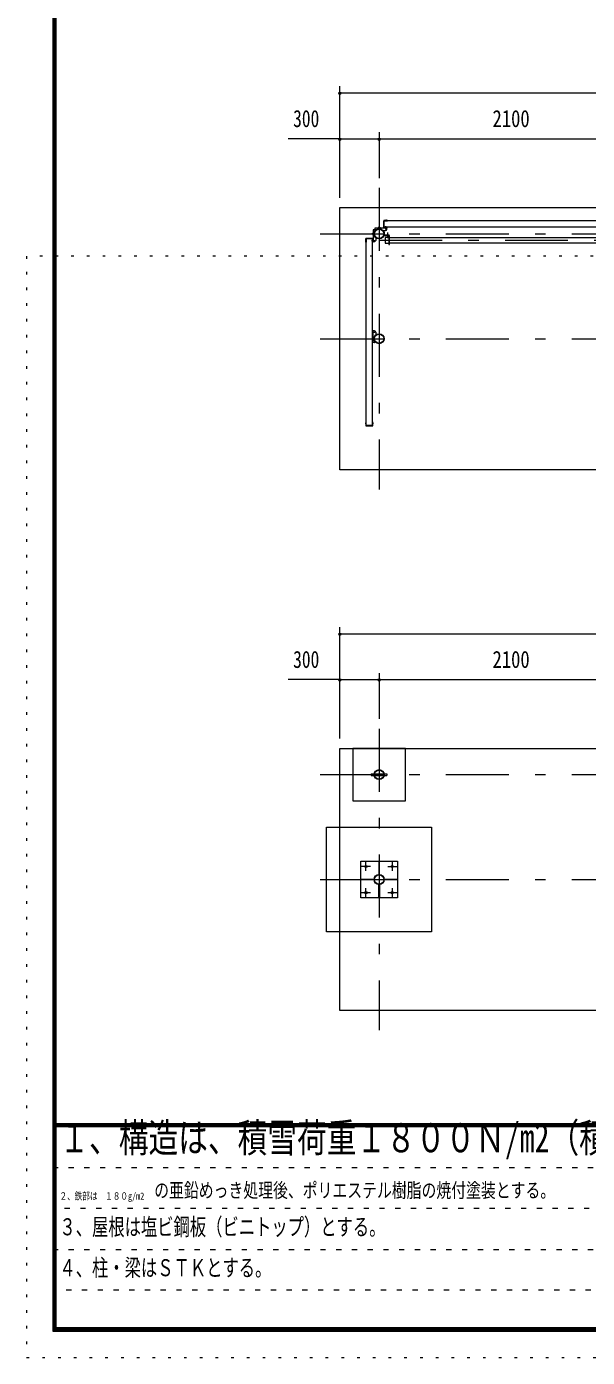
# Model space of a CAD drawing. Units: millimetres, scale not verified. Extents: x -23102 to 23102, y -10150 to 10150.
# Drawn here: x -5798 to -1522, y -10150 to 0 of the extents above; entities that cross this region are included whole.
import ezdxf
from ezdxf.enums import TextEntityAlignment as Align

# ---------------------------------------------------------------- set-up
doc = ezdxf.new("R2010")
doc.units = ezdxf.units.MM
doc.header["$LTSCALE"] = 40
for name, pattern in [('USER1', [3, 1, -2]), ('USER3', [24, 12, -5, 2, -5]), ('USER4', [3, 0.5, -2.5])]:
    doc.linetypes.add(name, pattern=pattern)
doc.layers.add('0-1_0-F', color=7, linetype='Continuous')
for name, color, linetype, lineweight in [('0-2_1-0BOLD', 7, 'Continuous', 18), ('0-3_1-2CENTER', 3, 'USER3', 18), ('0-4_1-4THIN', 4, 'Continuous', 18), ('0-5_1-5DIM', 3, 'Continuous', 18), ('0-C_F-F', 5, 'Continuous', 18), ('0-D_F-E_J_ADD', 5, 'USER4', 18)]:
    doc.layers.add(name, color=color, linetype=linetype, lineweight=lineweight)
doc.styles.add('ＭＳ ゴシック', font='')
doc.styles.get('ＭＳ ゴシック').set_extended_font_data('MS Gothic')

msp = doc.modelspace()

# ---------------------------------------------------------------- linework, layer by layer
at = {"layer": '0-2_1-0BOLD'}
for p, q in [((-3410.45, -3380.33), (-3410.45, -1380.33)), ((-3410.45, -1380.33), (4539.55, -1380.33)), ((-3075.45, -1481.27), (-3075.45, -1531.07)), ((-3047.05, -1479.67), (-3073.85, -1479.67)), ((-3073.85, -1481.27), (-3047.05, -1481.27)), ((-3073.85, -1531.07), (-3073.85, -1481.27)), ((-3073.45, -1530.67), (-3073.45, -1481.67)), ((-1047.45, -1481.67), (-3073.45, -1481.67)), ((-3058.95, -1479.67), (-3058.85, -1478.55)), ((-3051.95, -1479.67), (-3052.04, -1478.55)), ((-3051.95, -1479.39), (-3051.95, -1479.67)), ((-3047.05, -1481.67), (-3047.05, -1481.27)), ((-3045.45, -1481.27), (-3045.45, -1481.67)), ((-3211.1, -1643.73), (-3211.1, -1616.93)), ((-3209.5, -1615.33), (-3159.7, -1615.33)), ((-3209.5, -1616.93), (-3209.5, -1643.73)), ((-3159.7, -1616.93), (-3209.5, -1616.93)), ((-3209.1, -3043.33), (-3209.1, -1617.33)), ((-3159.7, -1616.93), (-3159.7, -1643.73)), ((-3158.1, -1616.93), (-3158.1, -1643.73)), ((-3156.6, -1550.33), (-3156.6, -1640.33)), ((-3145.62, -1550.33), (-3156.6, -1550.33)), ((-3140.45, -1534.18), (-3050.45, -1534.18)), ((-3140.45, -1545.16), (-3140.45, -1534.18)), ((-3136.6, -1608.11), (-3136.6, -1630.33)), ((-3082.67, -1554.18), (-3060.45, -1554.18)), ((-3073.85, -1531.07), (-3047.05, -1531.07)), ((-3073.85, -1532.67), (-3047.05, -1532.67)), ((-1047.45, -1530.67), (-3073.45, -1530.67)), ((-3037.5, -1590.33), (-3067.1, -1590.33)), ((-3067.1, -1593.53), (-3037.5, -1593.53)), ((-3050.45, -1544.18), (-3050.45, -1534.18)), ((-3047.05, -1531.07), (-3047.05, -1530.67)), ((-3045.45, -1531.07), (-3045.45, -1530.67)), ((-3032.3, -1608.13), (-1088.6, -1608.13)), ((-3211.1, -1631.83), (-3212.22, -1631.93)), ((-3211.1, -1638.83), (-3212.22, -1638.73)), ((-3211.39, -1638.83), (-3211.1, -1638.83)), ((-3209.1, -1643.73), (-3209.5, -1643.73)), ((-3209.5, -1645.33), (-3209.1, -1645.33)), ((-3159.7, -1643.73), (-3160.1, -1643.73)), ((-3159.7, -1645.33), (-3160.1, -1645.33)), ((-3146.6, -1640.33), (-3156.6, -1640.33)), ((-1088.6, -1650.83), (-3032.3, -1650.83)), ((-3146.6, -2320.33), (-3156.6, -2320.33)), ((-3156.6, -2410.33), (-3156.6, -2320.33)), ((-3136.6, -2330.33), (-3136.6, -2352.55)), ((-3145.62, -2410.33), (-3156.6, -2410.33)), ((-3211.1, -3021.83), (-3212.22, -3021.93)), ((-3211.1, -3028.83), (-3212.22, -3028.73)), ((-3211.39, -3028.83), (-3211.1, -3028.83)), ((-3211.1, -3016.93), (-3211.1, -3043.73)), ((-3209.5, -3015.33), (-3209.1, -3015.33)), ((-3209.5, -3043.73), (-3209.5, -3016.93)), ((-3209.1, -3016.93), (-3209.5, -3016.93)), ((-3159.7, -3043.73), (-3209.5, -3043.73)), ((-3160.1, -3043.33), (-3209.1, -3043.33)), ((-3159.7, -3015.33), (-3160.1, -3015.33)), ((-3159.7, -3016.93), (-3160.1, -3016.93)), ((-3159.7, -3043.73), (-3159.7, -3016.93)), ((-3158.1, -3043.73), (-3158.1, -3016.93)), ((-3158.1, -3021.83), (-3156.98, -3021.93)), ((-3158.1, -3028.83), (-3156.98, -3028.73)), ((-3157.81, -3028.83), (-3158.1, -3028.83)), ((-3209.5, -3045.33), (-3159.7, -3045.33)), ((4539.55, -3380.33), (-3410.45, -3380.33)), ((-3410.45, -7505.32), (-3410.45, -5505.33)), ((-3410.45, -5505.33), (4539.55, -5505.33)), ((-3310.45, -5505.32), (-3310.45, -5905.32)), ((-2910.45, -5505.32), (-3310.45, -5505.32)), ((-2910.45, -5905.32), (-2910.45, -5505.32)), ((-3170.45, -5699.32), (-3170.45, -5711.32)), ((-3170.45, -5699.32), (-3148.12, -5699.32)), ((-3170.45, -5711.32), (-3148.12, -5711.32)), ((-3145.28, -5699.32), (-3075.61, -5699.32)), ((-3145.28, -5711.32), (-3075.61, -5711.32)), ((-3072.77, -5699.32), (-3050.45, -5699.32)), ((-3072.77, -5711.32), (-3050.45, -5711.32)), ((-3050.45, -5699.32), (-3050.45, -5711.32)), ((-3310.45, -5905.32), (-2910.45, -5905.32)), ((-3113.45, -6447.17), (-3107.45, -6447.17)), ((-3168.6, -6508.32), (-3168.6, -6502.32)), ((-3107.45, -6563.47), (-3113.45, -6563.47)), ((-3052.3, -6502.32), (-3052.3, -6508.32)), ((4539.55, -7505.32), (-3410.45, -7505.32))]:
    msp.add_line(p, q, dxfattribs=at)
for points in [[(-3160.1, -3043.33), (-3160.1, -1617.33), (-3209.1, -1617.33)], [(-3069.1, -1588.33), (-3069.1, -1568.33), (-3072.3, -1568.33), (-3072.3, -1588.33)], [(-3035.5, -1608.13), (-3064.35, -1608.13), (-3064.35, -1650.83), (-3035.5, -1650.83)], [(-3035.5, -1595.53), (-3035.5, -1661.33), (-3032.3, -1661.33), (-3032.3, -1595.53)]]:
    msp.add_lwpolyline(points, dxfattribs=at)
for points in [[(-3510.45, -6905.33), (-3510.45, -6105.32), (-2710.45, -6105.32), (-2710.45, -6905.33)], [(-2970.45, -6365.32), (-2970.45, -6645.32), (-3250.45, -6645.32), (-3250.45, -6365.32)], [(-3113.45, -6467.17), (-3107.45, -6467.17), (-3107.45, -6367.17), (-3113.45, -6367.17)], [(-3148.6, -6508.32), (-3248.6, -6508.32), (-3248.6, -6502.32), (-3148.6, -6502.32)], [(-3107.45, -6543.47), (-3107.45, -6643.47), (-3113.45, -6643.47), (-3113.45, -6543.47)], [(-2972.3, -6502.32), (-2972.3, -6508.32), (-3072.3, -6508.32), (-3072.3, -6502.32)]]:
    msp.add_lwpolyline(points, close=True, dxfattribs=at)
for centre, radius in [((-3110.45, -1580.33), 38.15), ((-3110.45, -1580.33), 38.15), ((-3110.45, -1580.33), 35.35), ((-3110.45, -1580.33), 35.35), ((-3110.45, -2380.33), 38.15), ((-3110.45, -2380.33), 35.35), ((-3110.45, -5705.32), 38.15), ((-3110.45, -5705.32), 35.35), ((-3210.45, -6405.32), 8), ((-3110.45, -6505.32), 38.15), ((-3110.45, -6505.32), 35.35), ((-3010.45, -6405.32), 8), ((-3210.45, -6605.32), 8), ((-3010.45, -6605.32), 8)]:
    msp.add_circle(centre, radius, dxfattribs=at)
for centre, radius, start, end in [((-3073.85, -1481.27), 1.6, 90, 180), ((-3057.55, -1478.67), 1.3, 105.88085, 175), ((-3055.45, -1486.07), 9, 74.11915, 105.88085), ((-3053.34, -1478.67), 1.3, 5, 74.11915), ((-3047.05, -1481.27), 1.6, 0, 90), ((-3209.5, -1616.93), 1.6, 90, 180), ((-3159.7, -1616.93), 1.6, 0, 90), ((-3145.62, -1555.33), 5, 324.59346, 90), ((-3135.45, -1545.16), 5, 180, 305.40654), ((-3073.85, -1531.07), 1.6, 180, 270), ((-3067.1, -1588.33), 5.2, 180, 270), ((-3067.1, -1588.33), 2, 180, 270), ((-3060.45, -1544.18), 10, 270, 0), ((-3047.05, -1531.07), 1.6, 270, 0), ((-3037.5, -1595.53), 5.2, 0, 90), ((-3037.5, -1595.53), 2, 0, 90), ((-3204.7, -1635.33), 9, 164.11915, 195.88085), ((-3212.11, -1633.22), 1.3, 95, 164.11915), ((-3212.11, -1637.43), 1.3, 195.88085, 265), ((-3209.5, -1643.73), 1.6, 180, 270), ((-3159.7, -1643.73), 1.6, 270, 0), ((-3146.6, -1630.33), 10, 270, 0), ((-3146.6, -2330.33), 10, 0, 90), ((-3146.6, -2330.33), 10, 0, 90), ((-3145.62, -2405.33), 5, 270, 35.40654), ((-3204.7, -3025.33), 9, 164.11915, 195.88085), ((-3212.11, -3023.22), 1.3, 95, 164.11915), ((-3212.11, -3027.43), 1.3, 195.88085, 265), ((-3209.5, -3016.93), 1.6, 90, 180), ((-3209.5, -3043.73), 1.6, 180, 270), ((-3159.7, -3016.93), 1.6, 0, 90), ((-3159.7, -3043.73), 1.6, 270, 0), ((-3157.09, -3023.22), 1.3, 15.88085, 85), ((-3157.09, -3027.43), 1.3, 275, 344.11915), ((-3164.5, -3025.33), 9, 344.11915, 15.88085)]:
    msp.add_arc(centre, radius, start, end, dxfattribs=at)
at = {"layer": '0-3_1-2CENTER'}
for p, q in [((-3110.45, -1230.33), (-3110.45, -3530.33)), ((-3060.45, -1522.47), (-3060.45, -1547.47)), ((-3055.45, -1484.27), (-3055.45, -1476.67)), ((-3560.44, -1580.33), (4689.56, -1580.33)), ((-3055.45, -1535.67), (-3055.45, -1528.07)), ((-3047.3, -1571.33), (-3047.3, -1613.13)), ((-3206.5, -1635.33), (-3214.1, -1635.33)), ((-3168.3, -1630.33), (-3143.3, -1630.33)), ((-3155.1, -1635.33), (-3162.7, -1635.33)), ((-3110.45, -1629.48), (4239.56, -1629.48)), ((-3166.8, -2330.33), (-3141.8, -2330.33)), ((-3560.44, -2380.33), (4689.56, -2380.33)), ((-3206.5, -3025.33), (-3214.1, -3025.33)), ((-3155.1, -3025.33), (-3162.7, -3025.33)), ((-3110.45, -5355.33), (-3110.45, -7655.32)), ((-3560.44, -5705.32), (4689.56, -5705.32)), ((-3210.45, -6439.47), (-3210.45, -6371.18)), ((-3010.45, -6371.18), (-3010.45, -6439.47)), ((-3176.3, -6405.32), (-3244.59, -6405.32)), ((-3044.59, -6405.32), (-2976.3, -6405.32)), ((-3560.44, -6505.32), (4689.56, -6505.32)), ((-3210.45, -6639.47), (-3210.45, -6571.18)), ((-3010.45, -6571.18), (-3010.45, -6639.47)), ((-3244.59, -6605.32), (-3176.3, -6605.32)), ((-3044.59, -6605.32), (-2976.3, -6605.32))]:
    msp.add_line(p, q, dxfattribs=at)
at = {"layer": '0-4_1-4THIN'}
for p, q in [((-3161.8, -1575.43), (-3161.29, -1574.55)), ((-3161.8, -1585.23), (-3161.8, -1575.43)), ((-3161.29, -1574.55), (-3157.8, -1574.55)), ((-3161.29, -1577.44), (-3157.8, -1577.44)), ((-3161.29, -1583.21), (-3157.8, -1583.21)), ((-3156.6, -1572.83), (-3156.6, -1587.83)), ((-3117.95, -1534.18), (-3102.95, -1534.18)), ((-3115.35, -1528.98), (-3116.22, -1529.48)), ((-3116.22, -1529.48), (-3116.22, -1532.98)), ((-3105.55, -1528.98), (-3115.35, -1528.98)), ((-3113.33, -1529.48), (-3113.33, -1532.98)), ((-3107.56, -1529.48), (-3107.56, -1532.98)), ((-3160.1, -2374.55), (-3157.8, -2374.55)), ((-3160.1, -2377.44), (-3157.8, -2377.44)), ((-3160.1, -2383.22), (-3157.8, -2383.22)), ((-3160.1, -2386.1), (-3157.8, -2386.1))]:
    msp.add_line(p, q, dxfattribs=at)
for points in [[(-3161.8, -1585.23), (-3161.29, -1586.1), (-3157.8, -1586.1)], [(-3156.6, -1572.83), (-3157.8, -1572.83), (-3157.8, -1587.83), (-3156.6, -1587.83)], [(-3117.95, -1534.18), (-3117.95, -1532.98), (-3102.95, -1532.98), (-3102.95, -1534.18)], [(-3105.55, -1528.98), (-3104.67, -1529.48), (-3104.67, -1532.98)], [(-3156.6, -2387.83), (-3157.8, -2387.83), (-3157.8, -2372.83), (-3156.6, -2372.83)]]:
    msp.add_lwpolyline(points, dxfattribs=at)
for centre, radius, start, end in [((-3159.48, -1576), 2.32, 180, 218.54623), ((-3153.29, -1580.33), 8.51, 160.17088, 199.83133), ((-3159.48, -1584.66), 2.32, 141.46857, 180), ((-3114.78, -1531.29), 2.32, 51.45377, 90), ((-3110.45, -1537.49), 8.51, 70.16867, 109.82912), ((-3106.12, -1531.3), 2.32, 90, 128.53143)]:
    msp.add_arc(centre, radius, start, end, dxfattribs=at)
at = {"layer": '0-5_1-5DIM'}
for p, q in [((-3400.45, -505.33), (-3420.45, -505.33)), ((-3410.45, -1305.33), (-3410.45, -455.33)), ((-3410.45, -505.33), (4539.55, -505.33)), ((-3410.45, -505.33), (4539.55, -505.33)), ((-3110.45, -805.33), (-3110.45, -1155.33)), ((-3410.45, -855.33), (-3802.95, -855.33)), ((-3400.45, -855.33), (-3420.45, -855.33)), ((-3410.45, -855.33), (-3110.45, -855.33)), ((-3100.45, -855.33), (-3120.45, -855.33)), ((-3110.45, -855.33), (-1010.45, -855.33)), ((-3400.45, -4630.32), (-3420.45, -4630.32)), ((-3410.45, -5430.32), (-3410.45, -4580.33)), ((-3410.45, -4630.32), (4539.55, -4630.32)), ((-3410.45, -4630.32), (4539.55, -4630.32)), ((-3110.45, -4930.33), (-3110.45, -5280.32)), ((-3410.45, -4980.33), (-3802.95, -4980.33)), ((-3400.45, -4980.33), (-3420.45, -4980.33)), ((-3410.45, -4980.33), (-3110.45, -4980.33)), ((-3100.45, -4980.33), (-3120.45, -4980.33)), ((-3110.45, -4980.33), (-1010.45, -4980.33))]:
    msp.add_line(p, q, dxfattribs=at)
for centre in [(-3410.45, -505.33), (-3410.45, -855.33), (-3110.45, -855.33), (-3410.45, -4630.32), (-3410.45, -4980.33), (-3110.45, -4980.33)]:
    msp.add_arc(centre, 10, 180, 0, dxfattribs=at)
at = {"layer": '0-C_F-F'}
for p, q in [((-5573.13, -8365), (23076.87, -8365)), ((23076.87, -8367.5), (-5573.13, -8367.5)), ((-5573.13, -8370), (23076.87, -8370)), ((23076.87, -8372.5), (-5573.13, -8372.5)), ((-5573.13, -8375), (23076.87, -8375)), ((23076.87, -8377.5), (-5573.13, -8377.5)), ((-5573.13, -8380), (23076.87, -8380)), ((23076.87, -8382.5), (-5573.13, -8382.5)), ((-5573.13, -8385), (23076.87, -8385)), ((23076.87, -8387.5), (-5573.13, -8387.5)), ((-5573.13, -8390), (23076.87, -8390))]:
    msp.add_line(p, q, dxfattribs=at)
at = {"layer": '0-C_F-F', "color": 6, "linetype": 'USER1'}
for p, q in [((-5598.13, -8702), (12651.88, -8702)), ((12651.88, -9014), (-5598.13, -9014)), ((-5598.13, -9326), (12651.88, -9326)), ((10143.88, -9638), (-5598.13, -9638))]:
    msp.add_line(p, q, dxfattribs=at)
at = {"layer": '0-C_F-F'}
for points in [[(-5598.13, 10150), (-5598.13, -9950), (23101.87, -9950), (23101.87, 10150)], [(-5595.63, 10147.5), (23099.37, 10147.5), (23099.37, -9947.5), (-5595.63, -9947.5)], [(-5593.13, 10145), (-5593.13, -9945), (23096.87, -9945), (23096.87, 10145)], [(-5590.63, 10142.5), (23094.37, 10142.5), (23094.37, -9942.5), (-5590.63, -9942.5)], [(-5588.13, 10140), (23091.87, 10140), (23091.87, -9940), (-5588.13, -9940)], [(-5585.63, 10137.5), (23089.37, 10137.5), (23089.37, -9937.5), (-5585.63, -9937.5)], [(-5583.13, 10135), (23086.87, 10135), (23086.87, -9935), (-5583.13, -9935)], [(-5580.63, 10132.5), (-5580.63, -9932.5), (23084.37, -9932.5), (23084.37, 10132.5)], [(-5578.13, 10130), (-5578.13, -9930), (23081.87, -9930), (23081.87, 10130)], [(-5575.63, 10127.5), (-5575.63, -9927.5), (23079.37, -9927.5), (23079.37, 10127.5)], [(-5573.13, 10125), (23076.87, 10125), (23076.87, -9925), (-5573.13, -9925)]]:
    msp.add_lwpolyline(points, close=True, dxfattribs=at)
at = {"layer": '0-D_F-E_J_ADD'}
msp.add_lwpolyline([(-5798.13, -1750), (-5798.13, -10150), (6081.87, -10150), (6081.87, -1750)], close=True, dxfattribs=at)

# ---------------------------------------------------------------- texts
at = {"layer": '0-1_0-F', "style": 'ＭＳ ゴシック'}
for s, height, width, p in [('１、構造は、積雪荷重１８００Ｎ/m2（積雪量６０ｃｍ相当）の強度を有する。', 221.4, 0.75, (-5548.13, -8652)), ('\u3000の亜鉛めっき処理後、ポリエステル樹脂の焼付塗装とする。', 110.7, 0.75, (-4938.53, -8964)), ('２、鉄部は\u3000１８０g/m2', 55.35, 0.75, (-5548.13, -8964)), ('３、屋根は塩ビ鋼板（ビニトップ）とする。', 130.2, 0.7, (-5548.13, -9258.23)), ('４、柱・梁はＳＴＫとする。', 130.2, 0.7, (-5548.13, -9570.23))]:
    msp.add_text(s, height=height, dxfattribs=dict(at, width=width)).set_placement(p, align=Align.BOTTOM_LEFT)
at = {"layer": '0-5_1-5DIM', "color": 7, "style": 'ＭＳ ゴシック'}
for s, width, p in [('300', 0.75, (-3765.8, -805.33)), ('2100', 0.8, (-2245.83, -805.33)), ('300', 0.75, (-3765.8, -4930.33)), ('2100', 0.8, (-2245.83, -4930.33))]:
    msp.add_text(s, height=130.2, dxfattribs=dict(at, width=width)).set_placement(p, align=Align.BOTTOM_LEFT)

doc.saveas('drawing.dxf')
